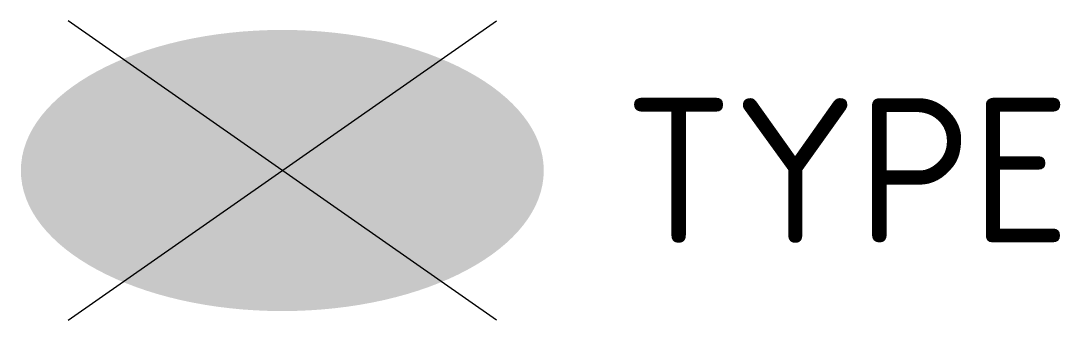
# Model space of a CAD drawing. Header units: metres. Extents: x -3.3 to 9.7, y -1.9 to 1.9.
import ezdxf
from ezdxf.enums import TextEntityAlignment as Align

# ---------------------------------------------------------------- set-up
doc = ezdxf.new("R2010")
doc.units = ezdxf.units.M
doc.layers.get('0').update_dxf_attribs({"lineweight": 25})
doc.styles.add('NLCS-ISO', font='NLCS-ISO.ttf')

msp = doc.modelspace()

# ---------------------------------------------------------------- hatches: boundary and pattern name
h = msp.add_hatch(color=253)
h.dxf.hatch_style = 1
edge = h.paths.add_edge_path()
edge.add_ellipse((0, 0), major_axis=(-3.25, 0), ratio=0.538462, start_angle=0, end_angle=360)

# ---------------------------------------------------------------- linework, layer by layer
for p, q in [((-2.662, -1.864), (2.662, 1.864)), ((2.662, -1.864), (-2.662, 1.864))]:
    msp.add_line(p, q)

# ---------------------------------------------------------------- texts
at = {"style": 'NLCS-ISO'}
msp.add_attdef('TYPE', text='', height=1.8, dxfattribs=at).set_placement((4.25, 0), align=Align.MIDDLE_LEFT)

doc.saveas('drawing.dxf')
